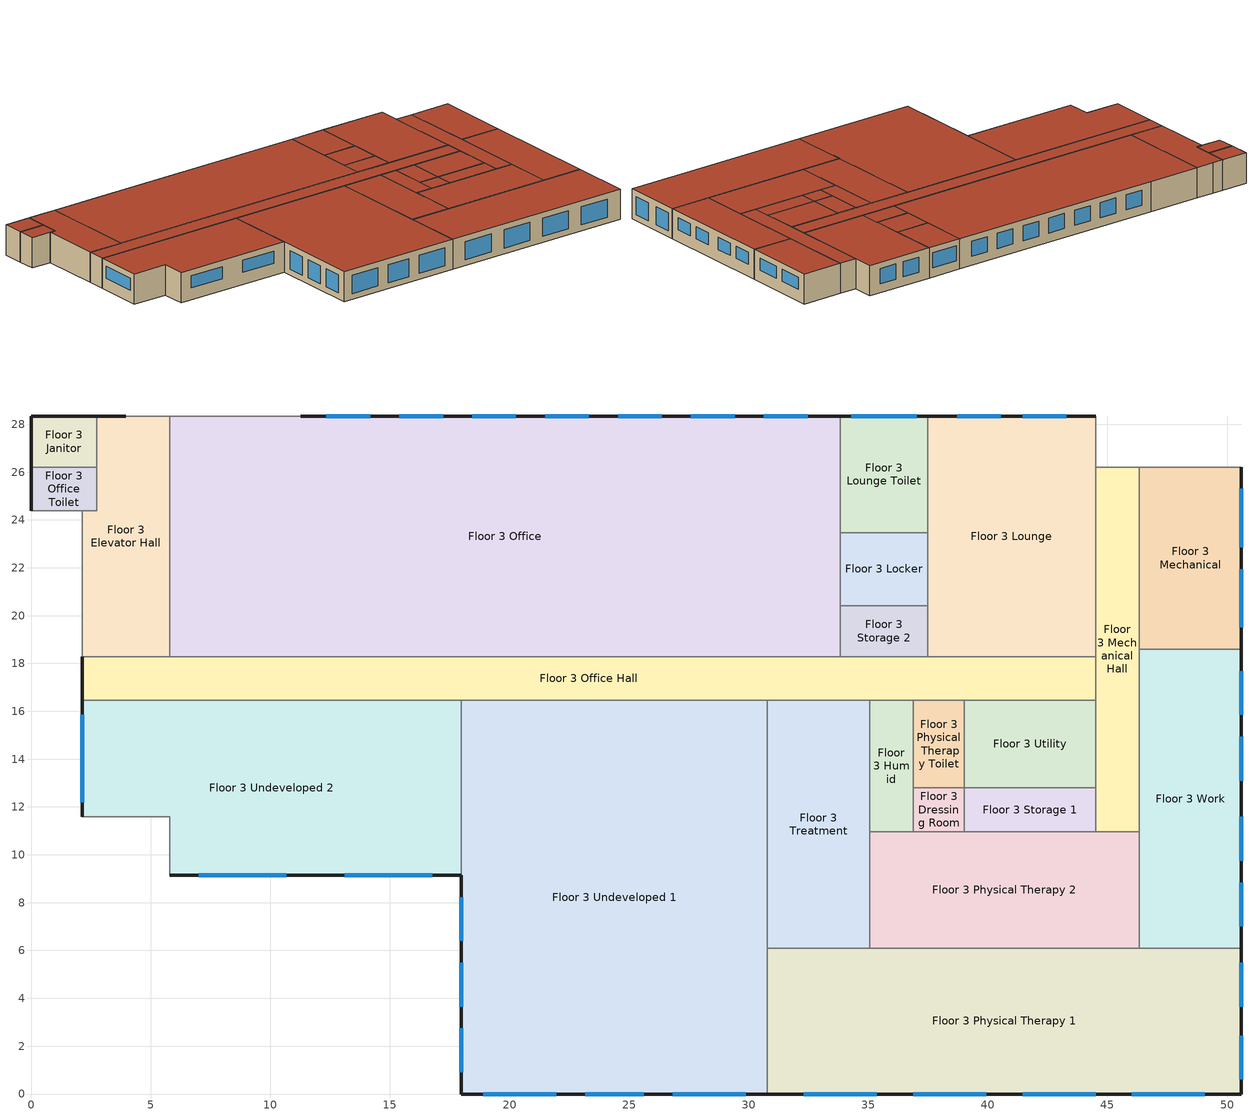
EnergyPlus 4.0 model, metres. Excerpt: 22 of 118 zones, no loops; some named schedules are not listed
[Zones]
Floor 3 Utility
 floor adiabatic (INT-FLOOR-TOPSIDE): 44.5,16.46 44.5,12.8 39.01,12.8 39.01,16.46 z6.1
 wall adiabatic (int-walls): 44.5,16.46 39.01,16.46 39.01,12.8 44.5,12.8 44.5,16.46 z6.1:9.14
 roof outside (roof-IEAD-nonres): 44.5,12.8 44.5,16.46 39.01,16.46 39.01,12.8 z9.14
Floor 3 Undeveloped 1
 floor adiabatic (INT-FLOOR-TOPSIDE): 17.98,0 17.98,16.46 30.78,16.46 30.78,0 z6.1
 wall outside (ext-walls-steelframe-nonres): 17.98,9.14 17.98,0 30.78,0 z6.1:9.14
 wall adiabatic (int-walls): 30.78,0 30.78,16.46 17.98,16.46 17.98,9.14 z6.1:9.14
 window (window-nonres-fixed): 17.98,5.49 17.98,3.66 / 23.16,0 25.6,0 / 18.9,0 21.95,0 / 17.98,8.23 17.98,6.4 / 26.82,0 29.87,0 / 17.98,2.74 17.98,0.91 z6.71:8.53
 roof outside (roof-IEAD-nonres): 30.78,0 30.78,16.46 17.98,16.46 17.98,0 z9.14
Floor 3 Dressing Room
 floor adiabatic (INT-FLOOR-TOPSIDE): 36.88,12.8 39.01,12.8 39.01,10.97 36.88,10.97 z6.1
 wall adiabatic (int-walls): 39.01,12.8 36.88,12.8 36.88,10.97 39.01,10.97 39.01,12.8 z6.1:9.14
 roof outside (roof-IEAD-nonres): 39.01,12.8 36.88,12.8 36.88,10.97 39.01,10.97 z9.14
Floor 3 Storage 1
 floor adiabatic (INT-FLOOR-TOPSIDE): 39.01,10.97 39.01,12.8 44.5,12.8 44.5,10.97 z6.1
 wall adiabatic (int-walls): 39.01,12.8 39.01,10.97 44.5,10.97 44.5,12.8 39.01,12.8 z6.1:9.14
 roof outside (roof-IEAD-nonres): 39.01,12.8 39.01,10.97 44.5,10.97 44.5,12.8 z9.14
Floor 3 Office Hall
 floor adiabatic (INT-FLOOR-TOPSIDE): 2.13,18.29 44.5,18.29 44.5,16.46 2.13,16.46 z6.1
 wall outside (ext-walls-steelframe-nonres): 2.13,18.29 2.13,16.46 z6.1:9.14
 wall adiabatic (int-walls): 2.13,16.46 44.5,16.46 44.5,18.29 2.13,18.29 z6.1:9.14
 roof outside (roof-IEAD-nonres): 44.5,16.46 44.5,18.29 2.13,18.29 2.13,16.46 z9.14
Floor 3 Undeveloped 2
 floor adiabatic (INT-FLOOR-TOPSIDE): 17.98,16.46 17.98,9.14 5.79,9.14 5.79,11.58 2.13,11.58 2.13,16.46 z6.1
 wall outside (ext-walls-steelframe-nonres): 5.79,9.14 17.98,9.14 / 2.13,16.46 2.13,11.58 z6.1:9.14
 wall adiabatic (int-walls): 17.98,9.14 17.98,16.46 2.13,16.46 z6.1:9.14
 wall to SW Stair (int-walls): 2.13,11.58 5.79,11.58 5.79,9.14 z6.1:9.14
 window (window-nonres-fixed): 13.11,9.14 16.76,9.14 / 2.13,15.85 2.13,12.19 / 7.01,9.14 10.67,9.14 z7.32:8.53
 roof outside (roof-IEAD-nonres): 2.13,16.46 2.13,11.58 5.79,11.58 5.79,9.14 17.98,9.14 17.98,16.46 z9.14
Floor 3 Janitor
 floor adiabatic (INT-FLOOR-TOPSIDE): 2.74,28.35 2.74,26.21 0,26.21 0,28.35 z6.1
 wall outside (ext-walls-steelframe-nonres): 2.74,28.35 0,28.35 0,26.21 z6.1:9.14
 wall adiabatic (int-walls): 0,26.21 2.74,26.21 2.74,28.35 z6.1:9.14
 roof outside (roof-IEAD-nonres): 2.74,26.21 2.74,28.35 0,28.35 0,26.21 z9.14
Floor 3 Mechanical
 floor adiabatic (INT-FLOOR-TOPSIDE): 50.6,26.21 50.6,18.59 46.33,18.59 46.33,26.21 z6.1
 wall outside (ext-walls-steelframe-nonres): 50.6,18.59 50.6,26.21 z6.1:9.14
 wall adiabatic (int-walls): 46.33,26.21 46.33,18.59 50.6,18.59 z6.1:9.14
 wall to NE Stair (int-walls): 50.6,26.21 46.33,26.21 z6.1:9.14
 window (window-nonres-fixed): 50.6,19.51 50.6,21.95 / 50.6,22.86 50.6,25.3 z7.32:8.53
 roof outside (roof-IEAD-nonres): 50.6,18.59 50.6,26.21 46.33,26.21 46.33,18.59 z9.14
Floor 3 Storage 2
 floor adiabatic (INT-FLOOR-TOPSIDE): 33.83,18.29 33.83,20.42 37.49,20.42 37.49,18.29 z6.1
 wall adiabatic (int-walls): 37.49,20.42 33.83,20.42 33.83,18.29 37.49,18.29 37.49,20.42 z6.1:9.14
 roof outside (roof-IEAD-nonres): 33.83,20.42 33.83,18.29 37.49,18.29 37.49,20.42 z9.14
Floor 3 Elevator Hall
 floor adiabatic (INT-FLOOR-TOPSIDE): 2.74,28.35 5.79,28.35 5.79,18.29 2.13,18.29 2.13,24.38 2.74,24.38 z6.1
 wall outside (ext-walls-steelframe-nonres): 3.96,28.35 2.74,28.35 z6.1:9.14
 wall adiabatic (int-walls): 2.13,18.29 5.79,18.29 5.79,28.35 / 2.74,28.35 2.74,24.38 2.13,24.38 z6.1:9.14
 wall to NW Stair (int-walls): 5.79,28.35 3.96,28.35 z6.1:9.14
 wall to NW Elevator (int-walls): 2.13,24.38 2.13,18.29 z6.1:9.14
 roof outside (roof-IEAD-nonres): 2.74,28.35 2.74,24.38 2.13,24.38 2.13,18.29 5.79,18.29 5.79,28.35 z9.14
Floor 3 Humid
 floor adiabatic (INT-FLOOR-TOPSIDE): 35.05,16.46 36.88,16.46 36.88,10.97 35.05,10.97 z6.1
 wall adiabatic (int-walls): 35.05,16.46 35.05,10.97 36.88,10.97 36.88,16.46 35.05,16.46 z6.1:9.14
 roof outside (roof-IEAD-nonres): 36.88,16.46 35.05,16.46 35.05,10.97 36.88,10.97 z9.14
Floor 3 Treatment
 floor adiabatic (INT-FLOOR-TOPSIDE): 35.05,16.46 35.05,6.1 30.78,6.1 30.78,16.46 z6.1
 wall adiabatic (int-walls): 35.05,6.1 35.05,10.97 35.05,16.46 30.78,16.46 30.78,6.1 35.05,6.1 z6.1:9.14
 roof outside (roof-IEAD-nonres): 30.78,6.1 35.05,6.1 35.05,16.46 30.78,16.46 z9.14
Floor 3 Physical Therapy 2
 floor adiabatic (INT-FLOOR-TOPSIDE): 35.05,6.1 35.05,10.97 46.33,10.97 46.33,6.1 z6.1
 wall adiabatic (int-walls): 35.05,10.97 35.05,6.1 46.33,6.1 46.33,10.97 35.05,10.97 z6.1:9.14
 roof outside (roof-IEAD-nonres): 35.05,6.1 46.33,6.1 46.33,10.97 35.05,10.97 z9.14
Floor 3 Office
 floor adiabatic (INT-FLOOR-TOPSIDE): 5.79,18.29 5.79,28.35 33.83,28.35 33.83,18.29 z6.1
 wall outside (ext-walls-steelframe-nonres): 33.83,28.35 11.28,28.35 z6.1:9.14
 wall adiabatic (int-walls): 5.79,28.35 5.79,18.29 33.83,18.29 33.83,28.35 z6.1:9.14
 wall to NW Stair (int-walls): 11.28,28.35 5.79,28.35 z6.1:9.14
 window (window-nonres-fixed): 26.37,28.35 24.54,28.35 / 14.17,28.35 12.34,28.35 / 17.22,28.35 15.39,28.35 / 32.46,28.35 30.63,28.35 / 29.41,28.35 27.58,28.35 / 20.27,28.35 18.44,28.35 / 23.32,28.35 21.49,28.35 z7.01:8.53
 roof outside (roof-IEAD-nonres): 5.79,28.35 5.79,18.29 33.83,18.29 33.83,28.35 z9.14
Floor 3 Mechanical Hall
 floor adiabatic (INT-FLOOR-TOPSIDE): 46.33,10.97 44.5,10.97 44.5,26.21 46.33,26.21 z6.1
 wall adiabatic (int-walls): 44.5,26.21 44.5,10.97 46.33,10.97 46.33,26.21 z6.1:9.14
 wall to NE Stair (int-walls): 46.33,26.21 44.5,26.21 z6.1:9.14
 roof outside (roof-IEAD-nonres): 46.33,10.97 46.33,26.21 44.5,26.21 44.5,10.97 z9.14
Floor 3 Work
 floor adiabatic (INT-FLOOR-TOPSIDE): 50.6,18.59 50.6,6.1 46.33,6.1 46.33,18.59 z6.1
 wall outside (ext-walls-steelframe-nonres): 50.6,6.1 50.6,18.59 z6.1:9.14
 wall adiabatic (int-walls): 50.6,18.59 46.33,18.59 46.33,6.1 50.6,6.1 z6.1:9.14
 window (window-nonres-fixed): 50.6,9.75 50.6,11.58 / 50.6,15.85 50.6,17.68 / 50.6,13.11 50.6,14.94 / 50.6,7.01 50.6,8.84 z7.32:8.53
 roof outside (roof-IEAD-nonres): 46.33,6.1 50.6,6.1 50.6,18.59 46.33,18.59 z9.14
Floor 3 Physical Therapy 1
 floor adiabatic (INT-FLOOR-TOPSIDE): 50.6,0 30.78,0 30.78,6.1 50.6,6.1 z6.1
 wall outside (ext-walls-steelframe-nonres): 30.78,0 50.6,0 50.6,6.1 z6.1:9.14
 wall adiabatic (int-walls): 50.6,6.1 30.78,6.1 30.78,0 z6.1:9.14
 window (window-nonres-fixed): 36.88,0 39.93,0 / 32.31,0 35.36,0 / 46.02,0 49.07,0 / 50.6,0.61 50.6,2.44 / 41.45,0 44.5,0 / 50.6,3.66 50.6,5.49 z6.71:8.53
 roof outside (roof-IEAD-nonres): 30.78,6.1 30.78,0 50.6,0 50.6,6.1 z9.14
Floor 3 Physical Therapy Toilet
 floor adiabatic (INT-FLOOR-TOPSIDE): 39.01,12.8 36.88,12.8 36.88,16.46 39.01,16.46 z6.1
 wall adiabatic (int-walls): 39.01,12.8 39.01,16.46 36.88,16.46 36.88,12.8 39.01,12.8 z6.1:9.14
 roof outside (roof-IEAD-nonres): 36.88,12.8 39.01,12.8 39.01,16.46 36.88,16.46 z9.14
Floor 3 Office Toilet
 floor adiabatic (INT-FLOOR-TOPSIDE): 0,26.21 2.74,26.21 2.74,24.38 0,24.38 z6.1
 wall outside (ext-walls-steelframe-nonres): 0,26.21 0,24.38 z6.1:9.14
 wall adiabatic (int-walls): 2.13,24.38 2.74,24.38 2.74,26.21 0,26.21 z6.1:9.14
 wall to NW Elevator (int-walls): 0,24.38 2.13,24.38 z6.1:9.14
 roof outside (roof-IEAD-nonres): 2.74,26.21 0,26.21 0,24.38 2.74,24.38 z9.14
Floor 3 Lounge
 floor adiabatic (INT-FLOOR-TOPSIDE): 37.49,28.35 44.5,28.35 44.5,18.29 37.49,18.29 z6.1
 wall outside (ext-walls-steelframe-nonres): 44.5,28.35 37.49,28.35 z6.1:9.14
 wall adiabatic (int-walls): 37.49,28.35 37.49,18.29 44.5,18.29 44.5,26.21 z6.1:9.14
 wall to NE Stair (int-walls): 44.5,26.21 44.5,28.35 z6.1:9.14
 window (window-nonres-fixed): 43.28,28.35 41.45,28.35 / 40.54,28.35 38.71,28.35 z7.01:8.53
 roof outside (roof-IEAD-nonres): 44.5,28.35 37.49,28.35 37.49,18.29 44.5,18.29 z9.14
Floor 3 Lounge Toilet
 floor adiabatic (INT-FLOOR-TOPSIDE): 37.49,28.35 37.49,23.47 33.83,23.47 33.83,28.35 z6.1
 wall outside (ext-walls-steelframe-nonres): 37.49,28.35 33.83,28.35 z6.1:9.14
 wall adiabatic (int-walls): 33.83,28.35 33.83,23.47 37.49,23.47 37.49,28.35 z6.1:9.14
 window (window-nonres-fixed): 37.03,28.35 34.29,28.35 z7.01:8.53
 roof outside (roof-IEAD-nonres): 37.49,23.47 37.49,28.35 33.83,28.35 33.83,23.47 z9.14
Floor 3 Locker
 floor adiabatic (INT-FLOOR-TOPSIDE): 37.49,23.47 37.49,20.42 33.83,20.42 33.83,23.47 z6.1
 wall adiabatic (int-walls): 33.83,23.47 33.83,20.42 37.49,20.42 37.49,23.47 33.83,23.47 z6.1:9.14
 roof outside (roof-IEAD-nonres): 37.49,20.42 37.49,23.47 33.83,23.47 33.83,20.42 z9.14
[Site:Location]
USA MN-DULUTH: Latitude {deg}=46.82; Longitude {deg}=-92.17; Time Zone {hr}=-6; Elevation {m}=432
[SizingPeriod:DesignDay] Barometric Pressure {Pa}=96242; Rain {0-no,1-yes}=0; Snow on ground {0-no,1-yes}=0; Day of Month=21; Daylight Savings Time Indicator=0; Humidity Indicating Type=WetBulb
Name | Maximum Dry-Bulb Temperature {C} | Daily Temp Range {C} | Humidity Indicating Conditions at Maximum Dry-Bulb | Wind Speed {m/s} design conditions vs. traditional 6.71 m/s (15 mph) | Wind Direction {Degrees; N=0, S=180} | Clearness {0.0 to 1.1} | Month | Day Type | Wind Speed {m/s} design conditions vs. traditional 3.35 m/s (7mph)
DULUTH Ann Htg 99.6% Condns DB | -29 | 0 | -29 | 4.3 | 310 | 0 | 1 | WinterDesignDay
DULUTH Ann Clg .4% Condns WB=>MDB | 27.2 | 10.9 | 22.3 |  | 230 | 1 | 7 | SummerDesignDay | 5.2
[Site:GroundTemperature:BuildingSurface]
19.18, 19.14, 19.229, 19.325, 19.396, 19.767, 20.94, 20.468, 19.761, 19.556, 19.433, 19.279
[Site:WaterMainsTemperature]
Calculation Method=CORRELATION; Annual Average Outdoor Air Temperature {C}=3.12; Maximum Difference In Monthly Average Outdoor Air Temperatures {deltaC}=31.7
[Building]
Benchmark Outpatient Post-1980 V1.2_4.0: North Axis=0; Terrain=City; Loads Convergence Tolerance Value=0.04; Temperature Convergence Tolerance Value=0.2; Solar Distribution=FullInteriorAndExterior; Maximum Number of Warmup Days=25
[Construction]
ext-walls-steelframe-nonres: Wood Siding, Steel Frame NonRes Wall Insulation, 1/2IN Gypsum
roof-IEAD-nonres: Roof Membrane, IEAD NonRes Roof Insulation, Metal Decking
int-walls: 1/2IN Gypsum, 1/2IN Gypsum
INT-FLOOR-TOPSIDE: MAT-CC05 4 HW CONCRETE, CP02 CARPET PAD
window-nonres-fixed: ExistingBuildingNonRes Fixed Assembly Window
InteriorFurnishings: Std Wood 6inch
[Material] Thermal Absorptance=0.9
Name | Roughness | Thickness {m} | Conductivity {W/m-K} | Density {kg/m3} | Specific Heat {J/kg-K} | Solar Absorptance | Visible Absorptance | Density | Specific Heat
Steel Frame NonRes Wall Insulation | MediumRough | 0.13311 | 0.049 | 265 | 836.8 | 0.7 | 0.7
IEAD NonRes Roof Insulation | MediumRough | 0.203427 | 0.049 |  |  | 0.7 | 0.7 | 265 | 836.8
Wood Siding | MediumSmooth | 0.01 | 0.11 | 544.62 | 1210 | 0.78 | 0.78
1/2IN Gypsum | Smooth | 0.0127 | 0.16 | 784.9 | 830 | 0.92 | 0.92
Roof Membrane | VeryRough | 0.0095 | 0.16 | 1121.29 | 1460 | 0.7 | 0.7
Metal Decking | MediumSmooth | 0.0015 | 45.006 | 7680 | 418.4 | 0.7 | 0.3
MAT-CC05 4 HW CONCRETE | Rough | 0.1016 | 1.311 | 2240 | 836.8 | 0.7 | 0.7
Std Wood 6inch | MediumSmooth | 0.15 | 0.12 | 540 | 1210 | 0.7 | 0.7
[Material:NoMass]
CP02 CARPET PAD: Roughness=VeryRough; Thermal Resistance {(m2-K)/W}=0.2165; Thermal Absorptance=0.9; Solar Absorptance=0.7; Visible Absorptance=0.8
[WindowMaterial:SimpleGlazingSystem]
ExistingBuildingNonRes Fixed Assembly Window: U-Factor=2.95256; Solar Heat Gain Coefficient=0.49
[Zone] Type=1; Multiplier=1; Ceiling Height=-9999; Part of Total Floor Area=Yes
Name | Volume
Floor 3 Dressing Room | 11.8931
Floor 3 Elevator Hall | 104.772
Floor 3 Humid; Floor 3 Storage 1 | 30.5822
Floor 3 Janitor | 17.8396
Floor 3 Locker | 33.9802
Floor 3 Lounge | 214.925
Floor 3 Lounge Toilet | 54.3683
Floor 3 Mechanical | 99.109
Floor 3 Mechanical Hall | 84.9505
Floor 3 Office | 859.699
Floor 3 Office Hall | 236.162
Floor 3 Office Toilet | 15.2911
Floor 3 Physical Therapy 1 | 368.119
Floor 3 Physical Therapy 2 | 167.636
Floor 3 Physical Therapy Toilet; Floor 3 Storage 2 | 23.7862
Floor 3 Treatment | 134.788
Floor 3 Undeveloped 1 | 642.226
Floor 3 Undeveloped 2 | 326.21
Floor 3 Utility | 61.1644
Floor 3 Work | 162.539
[People] Schedule=BLDG_OCC_SCH; Number of People Calculation Method=Area/person; Fraction Radiant=0.3; User Specified Sensible Fraction=AUTOCALCULATE; Activity Level Schedule=ACTIVITY_SCH; Enable ASHRAE 55 Comfort Warnings=No; MRT Calculation=ZoneAveraged; Work Efficiency Schedule=WORK_EFF_SCH; Clothing Schedule=CLOTHING_SCH; Air Velocity Schedule=AIR_VELO_SCH; Thermal Comfort Report=FANGER
Name | Zone | Zone Area per Person
Floor 3 Dressing Room People | Floor 3 Dressing Room | 20
Floor 3 Humid People | Floor 3 Humid | 20
Floor 3 Locker People | Floor 3 Locker | 6.67
Floor 3 Lounge People | Floor 3 Lounge | 6.67
Floor 3 Office People | Floor 3 Office | 20
Floor 3 Physical Therapy 1 People | Floor 3 Physical Therapy 1 | 5
Floor 3 Physical Therapy 2 People | Floor 3 Physical Therapy 2 | 5
Floor 3 Treatment People | Floor 3 Treatment | 5
Floor 3 Undeveloped 1 People | Floor 3 Undeveloped 1 | 20
Floor 3 Undeveloped 2 People | Floor 3 Undeveloped 2 | 20
Floor 3 Work People | Floor 3 Work | 20
[Lights] Schedule=BLDG_LIGHT_SCH; Design Level Calculation Method=Watts/Area; Return Air Fraction=0; Fraction Radiant=0.7; Fraction Visible=0.2; Fraction Replaceable=1; Return Air Fraction is Calculated from Plenum Temperature=No
Name | Zone | Watts per Zone Area {W/m2}
Floor 3 Dressing Room_Lights | Floor 3 Dressing Room | 19.4
Floor 3 Elevator Hall_Lights | Floor 3 Elevator Hall | 8.61
Floor 3 Humid_Lights | Floor 3 Humid | 19.4
Floor 3 Janitor_Lights | Floor 3 Janitor | 10.8
Floor 3 Locker_Lights | Floor 3 Locker | 9.68
Floor 3 Lounge Toilet_Lights | Floor 3 Lounge Toilet | 8.61
Floor 3 Lounge_Lights | Floor 3 Lounge | 9.68
Floor 3 Mechanical Hall_Lights | Floor 3 Mechanical Hall | 8.61
Floor 3 Mechanical_Lights | Floor 3 Mechanical | 7.53
Floor 3 Office Hall_Lights | Floor 3 Office Hall | 8.61
Floor 3 Office Toilet_Lights | Floor 3 Office Toilet | 8.61
Floor 3 Office_Lights | Floor 3 Office | 19.4
Floor 3 Physical Therapy 1_Lights | Floor 3 Physical Therapy 1 | 17.2
Floor 3 Physical Therapy 2_Lights | Floor 3 Physical Therapy 2 | 17.2
Floor 3 Physical Therapy Toilet_Lights | Floor 3 Physical Therapy Toilet | 8.61
Floor 3 Storage 1_Lights | Floor 3 Storage 1 | 10.8
Floor 3 Storage 2_Lights | Floor 3 Storage 2 | 10.8
Floor 3 Treatment_Lights | Floor 3 Treatment | 17.2
Floor 3 Undeveloped 1_Lights | Floor 3 Undeveloped 1 | 19.4
Floor 3 Undeveloped 2_Lights | Floor 3 Undeveloped 2 | 19.4
Floor 3 Utility_Lights | Floor 3 Utility | 10.8
Floor 3 Work_Lights | Floor 3 Work | 19.4
[ElectricEquipment] Schedule=BLDG_EQUIP_SCH; Design Level Calculation Method=Watts/Area; Fraction Latent=0; Fraction Radiant=0.5; Fraction Lost=0
Name | Zone | Watts per Zone Floor Area {W/m2}
Floor 3 Dressing Room_PlugMisc_Equip | Floor 3 Dressing Room | 11.84
Floor 3 Elevator Hall_PlugMisc_Equip | Floor 3 Elevator Hall | 4.31
Floor 3 Humid_PlugMisc_Equip | Floor 3 Humid | 11.84
Floor 3 Janitor_PlugMisc_Equip | Floor 3 Janitor | 1.08
Floor 3 Locker_PlugMisc_Equip | Floor 3 Locker | 32.29
Floor 3 Lounge Toilet_PlugMisc_Equip | Floor 3 Lounge Toilet | 4.31
Floor 3 Lounge_PlugMisc_Equip | Floor 3 Lounge | 32.29
Floor 3 Mechanical Hall_PlugMisc_Equip | Floor 3 Mechanical Hall | 4.31
Floor 3 Mechanical_PlugMisc_Equip | Floor 3 Mechanical | 53.82
Floor 3 Office Hall_PlugMisc_Equip | Floor 3 Office Hall | 4.31
Floor 3 Office Toilet_PlugMisc_Equip | Floor 3 Office Toilet | 4.31
Floor 3 Office_PlugMisc_Equip | Floor 3 Office | 11.84
Floor 3 Physical Therapy 1_PlugMisc_Equip | Floor 3 Physical Therapy 1 | 16.15
Floor 3 Physical Therapy 2_PlugMisc_Equip | Floor 3 Physical Therapy 2 | 16.15
Floor 3 Physical Therapy Toilet_PlugMisc_Equip | Floor 3 Physical Therapy Toilet | 4.31
Floor 3 Storage 1_PlugMisc_Equip | Floor 3 Storage 1 | 1.08
Floor 3 Storage 2_PlugMisc_Equip | Floor 3 Storage 2 | 1.08
Floor 3 Treatment_PlugMisc_Equip | Floor 3 Treatment | 11.84
Floor 3 Undeveloped 1_PlugMisc_Equip | Floor 3 Undeveloped 1 | 11.84
Floor 3 Undeveloped 2_PlugMisc_Equip | Floor 3 Undeveloped 2 | 11.84
Floor 3 Utility_PlugMisc_Equip | Floor 3 Utility | 1.08
Floor 3 Work_PlugMisc_Equip | Floor 3 Work | 11.84
[Exterior:Lights]
Exterior Facade Lighting: Schedule=ALWAYS_ON; Design Level=2025; Control Option=AstronomicalClock
[ZoneInfiltration:DesignFlowRate] Schedule=INFIL_SCH; Design Volume Flow Rate Calculation Method=Flow/ExteriorWallArea; Flow per Exterior Surface Area {m3/s/m2}=0.001133; Constant Term Coefficient=1; Temperature Term Coefficient=0; Velocity Term Coefficient=0; Velocity Squared Term Coefficient=0
Name | Zone
Floor 3 Elevator Hall_Infiltration | Floor 3 Elevator Hall
Floor 3 Janitor_Infiltration | Floor 3 Janitor
Floor 3 Lounge Toilet_Infiltration | Floor 3 Lounge Toilet
Floor 3 Lounge_Infiltration | Floor 3 Lounge
Floor 3 Mechanical_Infiltration | Floor 3 Mechanical
Floor 3 Office_Infiltration | Floor 3 Office
Floor 3 Office Hall_Infiltration | Floor 3 Office Hall
Floor 3 Office Toilet_Infiltration | Floor 3 Office Toilet
Floor 3 Physical Therapy 1_Infiltration | Floor 3 Physical Therapy 1
Floor 3 Undeveloped 1_Infiltration | Floor 3 Undeveloped 1
Floor 3 Undeveloped 2_Infiltration | Floor 3 Undeveloped 2
Floor 3 Work_Infiltration | Floor 3 Work
[InternalMass] Construction=InteriorFurnishings
Name | Zone | Surface Area
Floor 3 Dressing Room Internal Mass | Floor 3 Dressing Room | 7.8039
Floor 3 Elevator Hall Internal Mass | Floor 3 Elevator Hall | 68.7482
Floor 3 Humid Internal Mass | Floor 3 Humid | 20.0671
Floor 3 Janitor Internal Mass | Floor 3 Janitor | 11.7058
Floor 3 Locker Internal Mass | Floor 3 Locker | 22.2967
Floor 3 Lounge Internal Mass | Floor 3 Lounge | 141.0268
Floor 3 Lounge Toilet Internal Mass | Floor 3 Lounge Toilet | 35.6748
Floor 3 Mechanical Hall Internal Mass | Floor 3 Mechanical Hall | 55.7418
Floor 3 Mechanical Internal Mass | Floor 3 Mechanical | 65.0321
Floor 3 Office Hall Internal Mass | Floor 3 Office Hall | 154.9623
Floor 3 Office Internal Mass | Floor 3 Office | 564.1073
Floor 3 Office Toilet Internal Mass | Floor 3 Office Toilet | 10.0335
Floor 3 Physical Therapy 1 Internal Mass | Floor 3 Physical Therapy 1 | 241.5479
Floor 3 Physical Therapy 2 Internal Mass | Floor 3 Physical Therapy 2 | 109.9972
Floor 3 Physical Therapy Toilet Internal Mass | Floor 3 Physical Therapy Toilet | 15.6077
Floor 3 Storage 1 Internal Mass | Floor 3 Storage 1 | 20.0671
Floor 3 Storage 2 Internal Mass | Floor 3 Storage 2 | 15.6077
Floor 3 Treatment Internal Mass | Floor 3 Treatment | 88.4437
Floor 3 Undeveloped 1 Internal Mass | Floor 3 Undeveloped 1 | 421.4082
Floor 3 Undeveloped 2 Internal Mass | Floor 3 Undeveloped 2 | 214.0486
Floor 3 Utility Internal Mass | Floor 3 Utility | 40.1341
Floor 3 Work Internal Mass | Floor 3 Work | 106.6527
[Schedule:Compact]
BLDG_OCC_SCH: Fraction, Through: 12/31, For: Weekdays, Until: 04:00, 0.05, Until: 06:00, 0.2, Until: 07:00, 0.5, Until: 18:00, 0.9, Until: 20:00, 0.5, Until: 22:00, 0.2, Until: 24:00, 0.05, For: SummerDesignDay, Until: 04:00, 0.05, Until: 06:00, 0.2, Until: 07:00, 0.5, Until: 18:00, 0.9, Until: 20:00, 0.5, Until: 22:00, 0.2, Until: 24:00, 0.05, For: Saturday, Until: 07:00, 0.05, Until: 09:00, 0.2, Until: 15:00, 0.3, Until: 20:00, 0.2, Until: 24:00, 0.05, For: Sunday Holidays WinterDesignDay AllOtherDays, Until: 08:00, 0, Until: 17:00, 0.05, Until: 24:00, 0
CLOTHING_SCH: Any Number, Through: 04/30, For: AllDays, Until: 24:00, 1, Through: 09/30, For: AllDays, Until: 24:00, 0.5, Through: 12/31, For: AllDays, Until: 24:00, 1
WORK_EFF_SCH: Fraction, Through: 12/31, For: AllDays, Until: 24:00, 0
AIR_VELO_SCH: Any Number, Through: 12/31, For: AllDays, Until: 24:00, 0.2
ACTIVITY_SCH: Any Number, Through: 12/31, For: AllDays, Until: 24:00, 120
